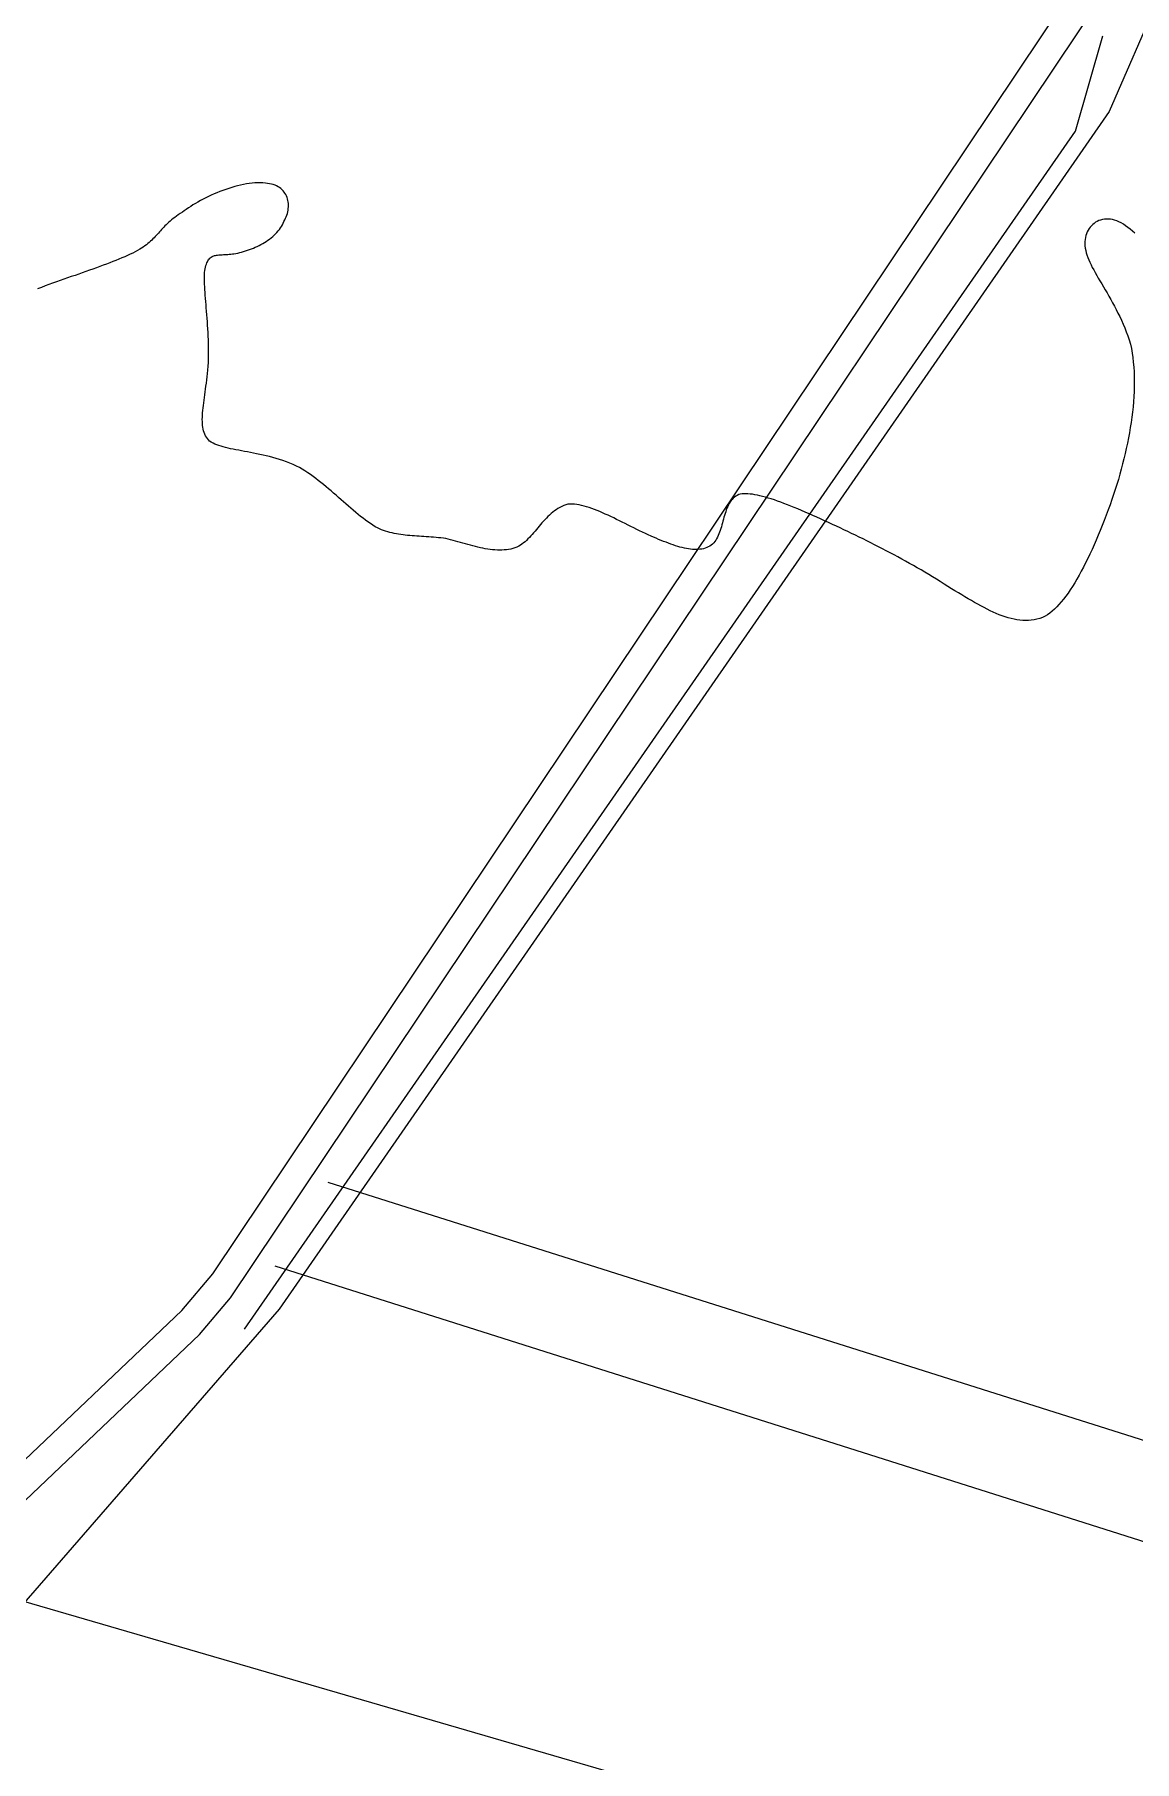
# Model space of a CAD drawing. Header units: metres. Extents: x 3 to 509016, y 4 to 6969473.
# Drawn here: x 507931.215 to 507933.187, y 6967153.186 to 6967156.281 of the extents above; entities that cross this region are included whole.
import ezdxf

# ---------------------------------------------------------------- set-up
doc = ezdxf.new("R2010")
doc.units = ezdxf.units.M
for name, color, linetype, lineweight in [('A-FLOR', 252, 'Continuous', 5), ('C_UG_LINES', 252, 'EXISTING_COMMUNICATIONS', 0), ('E_UG_LINES', 252, 'EXISTING_ELECTRICITY_UG', 0), ('ROAD_KERB_BACK', 252, 'Continuous', 0), ('W_AG_PIPES_N', 252, 'EXISTING_WATER', 0)]:
    doc.layers.add(name, color=color, linetype=linetype, lineweight=lineweight)
for name, color, linetype in [('mga2020ROAD_KERB_BACK', 252, 'Continuous'), ('mga2020ROAD_KERB_LIP', 252, 'Continuous'), ('mga2020VEG_TREE', 252, 'Continuous'), ('XREF', 7, 'Continuous')]:
    doc.layers.add(name, color=color, linetype=linetype)
doc.styles.get("Standard").update_dxf_attribs({"font": 'ARIALN.TTF'})
doc.linetypes.add('EXISTING_COMMUNICATIONS', pattern='A,2,-2,2,-2,2,-2,["COMS",Standard,S=2.5,R=0,X=0,Y=-1.25],-9.75,2,-2,2,-2', length=29.75)
doc.linetypes.add('EXISTING_ELECTRICITY_UG', pattern='A,2,-2,2,-2,2,-2,["E-UG",Standard,S=2.5,R=0,X=0,Y=-1.25],-9.15,2,-2,2,-2', length=29.15)
doc.linetypes.add('EXISTING_WATER', pattern='A,2,-2,2,-2,2,-2,["W",Standard,S=2.5,R=0,X=0,Y=-1.25],-4.4,2,-2,2,-2', length=24.4)

# ---------------------------------------------------------------- blocks, each defined once
blk = doc.blocks.new('25027_BNP_Skygate Play-Sheet - 000101 - SITE PLAN')
at = {"layer": 'A-FLOR'}
for p, q in [((-2404273.2, 3927039), (-2403241.6, 3924637.5)), ((-2403241.6, 3924637.5), (-2403122.8, 3924504.9))]:
    blk.add_line(p, q, dxfattribs=at)
blk = doc.blocks.new('XE_ARCH')
at = {"xscale": 0.001, "yscale": 0.001, "zscale": 0.001, "rotation": 121.996}
blk.add_blockref('25027_BNP_Skygate Play-Sheet - 000101 - SITE PLAN', (509988.1258, 6971273.7702), dxfattribs=at)
blk = doc.blocks.new('BAC V TREE')
for p, q in [((-5.1111, -10.7535), (-5.1426, -10.7549)), ((-5.0802, -10.7535), (-5.1111, -10.7535)), ((-5.0501, -10.7547), (-5.0802, -10.7535)), ((-5.7405, -10.9424), (-5.7708, -10.9585)), ((-5.7094, -10.9265), (-5.7405, -10.9424)), ((-5.6778, -10.911), (-5.7094, -10.9265)), ((-5.6455, -10.896), (-5.6778, -10.911)), ((-5.6128, -10.8814), (-5.6455, -10.896)), ((-5.5796, -10.8673), (-5.6128, -10.8814)), ((-5.5461, -10.8538), (-5.5796, -10.8673)), ((-5.5123, -10.8409), (-5.5461, -10.8538)), ((-5.4783, -10.8286), (-5.5123, -10.8409)), ((-5.4441, -10.8172), (-5.4783, -10.8286)), ((-5.4099, -10.8064), (-5.4441, -10.8172)), ((-5.3757, -10.7966), (-5.4099, -10.8064)), ((-5.3416, -10.7876), (-5.3757, -10.7966)), ((-5.3076, -10.7795), (-5.3416, -10.7876)), ((-5.2738, -10.7724), (-5.3076, -10.7795)), ((-5.2404, -10.7663), (-5.2738, -10.7724)), ((-5.2073, -10.7614), (-5.2404, -10.7663)), ((-5.1747, -10.7576), (-5.2073, -10.7614)), ((-5.1426, -10.7549), (-5.1747, -10.7576)), ((-5.0208, -10.7574), (-5.0501, -10.7547)), ((-4.9962, -10.7595), (-5.0208, -10.7574)), ((-4.9728, -10.7629), (-4.9962, -10.7595)), ((-4.9506, -10.7677), (-4.9728, -10.7629)), ((-4.9297, -10.7736), (-4.9506, -10.7677)), ((-4.91, -10.7807), (-4.9297, -10.7736)), ((-4.8915, -10.789), (-4.91, -10.7807)), ((-4.8742, -10.7983), (-4.8915, -10.789)), ((-4.8581, -10.8086), (-4.8742, -10.7983)), ((-4.8432, -10.8199), (-4.8581, -10.8086)), ((-4.8295, -10.8321), (-4.8432, -10.8199)), ((-4.8169, -10.8451), (-4.8295, -10.8321)), ((-4.8056, -10.859), (-4.8169, -10.8451)), ((-4.7954, -10.8735), (-4.8056, -10.859)), ((-4.7864, -10.8888), (-4.7954, -10.8735)), ((-4.7785, -10.9046), (-4.7864, -10.8888)), ((-4.7718, -10.9211), (-4.7785, -10.9046)), ((-4.7663, -10.938), (-4.7718, -10.9211)), ((-4.7619, -10.9555), (-4.7663, -10.938)), ((-6.0673, -11.1512), (-6.0863, -11.1656)), ((-6.0472, -11.1367), (-6.0673, -11.1512)), ((-6.0257, -11.1222), (-6.0472, -11.1367)), ((-6.0029, -11.1075), (-6.0257, -11.1222)), ((-5.9786, -11.0928), (-6.0029, -11.1075)), ((-5.9566, -11.076), (-5.9786, -11.0928)), ((-5.9334, -11.0591), (-5.9566, -11.076)), ((-5.9089, -11.0422), (-5.9334, -11.0591)), ((-5.8833, -11.0252), (-5.9089, -11.0422)), ((-5.8566, -11.0084), (-5.8833, -11.0252)), ((-5.8289, -10.9916), (-5.8566, -11.0084)), ((-5.8003, -10.975), (-5.8289, -10.9916)), ((-5.7708, -10.9585), (-5.8003, -10.975)), ((-4.7879, -11.1623), (-4.78, -11.1434)), ((-4.78, -11.1434), (-4.7732, -11.1243)), ((-4.7732, -11.1243), (-4.7675, -11.1051)), ((-4.7675, -11.1051), (-4.7628, -11.086)), ((-4.7628, -11.086), (-4.7593, -11.0668)), ((-4.7586, -10.9733), (-4.7619, -10.9555)), ((-4.7593, -11.0668), (-4.757, -11.0477)), ((-4.7565, -10.9915), (-4.7586, -10.9733)), ((-4.757, -11.0477), (-4.7557, -11.0288)), ((-4.7555, -11.01), (-4.7565, -10.9915)), ((-4.7557, -11.0288), (-4.7555, -11.01)), ((-6.2676, -11.3462), (-6.2798, -11.3597)), ((-6.2555, -11.3326), (-6.2676, -11.3462)), ((-6.2435, -11.319), (-6.2555, -11.3326)), ((-6.2314, -11.3054), (-6.2435, -11.319)), ((-6.2191, -11.2917), (-6.2314, -11.3054)), ((-6.2066, -11.2779), (-6.2191, -11.2917)), ((-6.1938, -11.2641), (-6.2066, -11.2779)), ((-6.1805, -11.2503), (-6.1938, -11.2641)), ((-6.1667, -11.2363), (-6.1805, -11.2503)), ((-6.1522, -11.2223), (-6.1667, -11.2363)), ((-6.1371, -11.2083), (-6.1522, -11.2223)), ((-6.1211, -11.1941), (-6.1371, -11.2083)), ((-6.1042, -11.1799), (-6.1211, -11.1941)), ((-6.0863, -11.1656), (-6.1042, -11.1799)), ((-4.9198, -11.3568), (-4.9036, -11.3411)), ((-4.9036, -11.3411), (-4.8882, -11.325)), ((-4.8882, -11.325), (-4.8736, -11.3084)), ((-4.8736, -11.3084), (-4.8599, -11.2914)), ((-4.8599, -11.2914), (-4.8472, -11.2739)), ((-4.8472, -11.2739), (-4.8355, -11.256)), ((-4.8355, -11.256), (-4.8249, -11.2376)), ((-4.8249, -11.2376), (-4.8153, -11.2188)), ((-4.8153, -11.2188), (-4.8069, -11.1996)), ((-4.8069, -11.1996), (-4.7968, -11.1811)), ((-4.7968, -11.1811), (-4.7879, -11.1623)), ((4.4507, -11.3401), (4.4437, -11.3616)), ((4.4593, -11.3196), (4.4507, -11.3401)), ((4.4693, -11.3002), (4.4593, -11.3196)), ((4.4807, -11.2818), (4.4693, -11.3002)), ((4.4935, -11.2646), (4.4807, -11.2818)), ((4.5075, -11.2486), (4.4935, -11.2646)), ((4.5228, -11.2339), (4.5075, -11.2486)), ((4.5392, -11.2206), (4.5228, -11.2339)), ((4.5567, -11.2087), (4.5392, -11.2206)), ((4.5751, -11.1983), (4.5567, -11.2087)), ((4.5946, -11.1894), (4.5751, -11.1983)), ((4.6148, -11.1822), (4.5946, -11.1894)), ((4.636, -11.1767), (4.6148, -11.1822)), ((4.6578, -11.173), (4.636, -11.1767)), ((4.6803, -11.1711), (4.6578, -11.173)), ((4.7034, -11.1712), (4.6803, -11.1711)), ((4.7271, -11.1731), (4.7034, -11.1712)), ((4.7513, -11.1772), (4.7271, -11.1731)), ((4.7758, -11.1833), (4.7513, -11.1772)), ((4.8008, -11.1917), (4.7758, -11.1833)), ((4.8259, -11.2022), (4.8008, -11.1917)), ((4.8514, -11.2151), (4.8259, -11.2022)), ((4.8769, -11.2304), (4.8514, -11.2151)), ((4.9025, -11.2481), (4.8769, -11.2304)), ((4.9282, -11.2683), (4.9025, -11.2481)), ((4.9547, -11.2884), (4.9282, -11.2683)), ((4.9812, -11.3107), (4.9547, -11.2884)), ((5.0078, -11.3351), (4.9812, -11.3107)), ((-6.5236, -11.5483), (-6.552, -11.5626)), ((-6.4965, -11.534), (-6.5236, -11.5483)), ((-6.4706, -11.5195), (-6.4965, -11.534)), ((-6.4495, -11.5063), (-6.4706, -11.5195)), ((-6.4296, -11.4931), (-6.4495, -11.5063)), ((-6.411, -11.4798), (-6.4296, -11.4931)), ((-6.3934, -11.4666), (-6.411, -11.4798)), ((-6.3767, -11.4533), (-6.3934, -11.4666)), ((-6.361, -11.44), (-6.3767, -11.4533)), ((-6.3461, -11.4267), (-6.361, -11.44)), ((-6.3318, -11.4133), (-6.3461, -11.4267)), ((-6.3181, -11.4), (-6.3318, -11.4133)), ((-6.305, -11.3866), (-6.3181, -11.4)), ((-6.2922, -11.3731), (-6.305, -11.3866)), ((-6.2798, -11.3597), (-6.2922, -11.3731)), ((-5.2951, -11.5519), (-5.2725, -11.5457)), ((-5.2725, -11.5457), (-5.2499, -11.5389)), ((-5.2499, -11.5389), (-5.2273, -11.5315)), ((-5.2273, -11.5315), (-5.2048, -11.5236)), ((-5.2048, -11.5236), (-5.1823, -11.5151)), ((-5.1823, -11.5151), (-5.16, -11.506)), ((-5.16, -11.506), (-5.1378, -11.4964)), ((-5.1378, -11.4964), (-5.1159, -11.4863)), ((-5.1159, -11.4863), (-5.0942, -11.4756)), ((-5.0942, -11.4756), (-5.0729, -11.4645)), ((-5.0729, -11.4645), (-5.0519, -11.4528)), ((-5.0519, -11.4528), (-5.0314, -11.4405)), ((-5.0314, -11.4405), (-5.0114, -11.4278)), ((-5.0114, -11.4278), (-4.9918, -11.4146)), ((-4.9918, -11.4146), (-4.9728, -11.4009)), ((-4.9728, -11.4009), (-4.9545, -11.3866)), ((-4.9545, -11.3866), (-4.9368, -11.3719)), ((-4.9368, -11.3719), (-4.9198, -11.3568)), ((4.4325, -11.431), (4.4323, -11.4556)), ((4.4323, -11.4556), (4.4339, -11.4808)), ((4.4345, -11.4071), (4.4325, -11.431)), ((4.4339, -11.4808), (4.4375, -11.5065)), ((4.4382, -11.3839), (4.4345, -11.4071)), ((4.4375, -11.5065), (4.4422, -11.5324)), ((4.4437, -11.3616), (4.4382, -11.3839)), ((4.4422, -11.5324), (4.4487, -11.5587)), ((-7.0105, -11.7472), (-7.051, -11.7616)), ((-6.9706, -11.7329), (-7.0105, -11.7472)), ((-6.9313, -11.7186), (-6.9706, -11.7329)), ((-6.8926, -11.7043), (-6.9313, -11.7186)), ((-6.8546, -11.6901), (-6.8926, -11.7043)), ((-6.8174, -11.676), (-6.8546, -11.6901)), ((-6.781, -11.6618), (-6.8174, -11.676)), ((-6.7453, -11.6477), (-6.781, -11.6618)), ((-6.7106, -11.6336), (-6.7453, -11.6477)), ((-6.6769, -11.6194), (-6.7106, -11.6336)), ((-6.6441, -11.6053), (-6.6769, -11.6194)), ((-6.6123, -11.5911), (-6.6441, -11.6053)), ((-6.5816, -11.5769), (-6.6123, -11.5911)), ((-6.552, -11.5626), (-6.5816, -11.5769)), ((-5.7198, -11.7651), (-5.716, -11.7442)), ((-5.716, -11.7442), (-5.7118, -11.725)), ((-5.7118, -11.725), (-5.7072, -11.7074)), ((-5.7072, -11.7074), (-5.7022, -11.6914)), ((-5.7022, -11.6914), (-5.6968, -11.6768)), ((-5.6968, -11.6768), (-5.6909, -11.6637)), ((-5.6909, -11.6637), (-5.6846, -11.6518)), ((-5.6846, -11.6518), (-5.6779, -11.6413)), ((-5.6779, -11.6413), (-5.6707, -11.6319)), ((-5.6707, -11.6319), (-5.663, -11.6236)), ((-5.663, -11.6236), (-5.6549, -11.6163)), ((-5.6549, -11.6163), (-5.6463, -11.61)), ((-5.6463, -11.61), (-5.6372, -11.6045)), ((-5.6372, -11.6045), (-5.6276, -11.5999)), ((-5.6276, -11.5999), (-5.6176, -11.5959)), ((-5.6176, -11.5959), (-5.607, -11.5927)), ((-5.607, -11.5927), (-5.5959, -11.59)), ((-5.5959, -11.59), (-5.5843, -11.5878)), ((-5.5843, -11.5878), (-5.5722, -11.586)), ((-5.5722, -11.586), (-5.5596, -11.5846)), ((-5.5596, -11.5846), (-5.5464, -11.5835)), ((-5.5464, -11.5835), (-5.5327, -11.5826)), ((-5.5327, -11.5826), (-5.5184, -11.5818)), ((-5.5184, -11.5818), (-5.5036, -11.581)), ((-5.5036, -11.581), (-5.4882, -11.5803)), ((-5.4882, -11.5803), (-5.4723, -11.5794)), ((-5.4723, -11.5794), (-5.4557, -11.5784)), ((-5.4557, -11.5784), (-5.4386, -11.5771)), ((-5.4386, -11.5771), (-5.4209, -11.5755)), ((-5.4209, -11.5755), (-5.4026, -11.5735)), ((-5.4026, -11.5735), (-5.3836, -11.5711)), ((-5.3836, -11.5711), (-5.3618, -11.5672)), ((-5.3618, -11.5672), (-5.3398, -11.5627)), ((-5.3398, -11.5627), (-5.3175, -11.5576)), ((-5.3175, -11.5576), (-5.2951, -11.5519)), ((4.4487, -11.5587), (4.4568, -11.5855)), ((4.4568, -11.5855), (4.4664, -11.6129)), ((4.4664, -11.6129), (4.4775, -11.6408)), ((4.4775, -11.6408), (4.49, -11.6692)), ((4.49, -11.6692), (4.5036, -11.6982)), ((4.5036, -11.6982), (4.5185, -11.7279)), ((4.5185, -11.7279), (4.5344, -11.7581)), ((-7.5627, -11.9427), (-7.6061, -11.9587)), ((-7.5193, -11.9268), (-7.5627, -11.9427)), ((-7.4759, -11.9111), (-7.5193, -11.9268)), ((-7.4325, -11.8956), (-7.4759, -11.9111)), ((-7.3891, -11.8802), (-7.4325, -11.8956)), ((-7.3459, -11.8649), (-7.3891, -11.8802)), ((-7.3029, -11.8498), (-7.3459, -11.8649)), ((-7.2601, -11.8349), (-7.3029, -11.8498)), ((-7.2175, -11.82), (-7.2601, -11.8349)), ((-7.1753, -11.8053), (-7.2175, -11.82)), ((-7.1335, -11.7906), (-7.1753, -11.8053)), ((-7.092, -11.7761), (-7.1335, -11.7906)), ((-7.051, -11.7616), (-7.092, -11.7761)), ((-5.7242, -11.8631), (-5.7241, -11.8364)), ((-5.7237, -11.8912), (-5.7242, -11.8631)), ((-5.7241, -11.8364), (-5.7233, -11.8111)), ((-5.7228, -11.9206), (-5.7237, -11.8912)), ((-5.7233, -11.8111), (-5.7219, -11.7874)), ((-5.7214, -11.9512), (-5.7228, -11.9206)), ((-5.7219, -11.7874), (-5.7198, -11.7651)), ((4.5344, -11.7581), (4.5512, -11.7889)), ((4.5512, -11.7889), (4.569, -11.8204)), ((4.569, -11.8204), (4.5875, -11.8525)), ((4.5875, -11.8525), (4.6067, -11.8854)), ((4.6067, -11.8854), (4.6264, -11.9189)), ((4.6264, -11.9189), (4.6467, -11.9531)), ((-7.6061, -11.9587), (-7.6494, -11.9749)), ((-5.7195, -11.983), (-5.7214, -11.9512)), ((-5.7173, -12.016), (-5.7195, -11.983)), ((-5.7149, -12.05), (-5.7173, -12.016)), ((-5.7121, -12.0851), (-5.7149, -12.05)), ((-5.7092, -12.1211), (-5.7121, -12.0851)), ((-5.7061, -12.1581), (-5.7092, -12.1211)), ((4.6467, -11.9531), (4.6673, -11.9881)), ((4.6673, -11.9881), (4.6882, -12.0238)), ((4.6882, -12.0238), (4.7094, -12.0603)), ((4.7094, -12.0603), (4.7306, -12.0976)), ((4.7306, -12.0976), (4.7518, -12.1357)), ((4.7518, -12.1357), (4.773, -12.1746)), ((-5.7029, -12.1958), (-5.7061, -12.1581)), ((-5.6997, -12.2344), (-5.7029, -12.1958)), ((-5.6965, -12.2737), (-5.6997, -12.2344)), ((-5.6933, -12.3137), (-5.6965, -12.2737)), ((-5.6903, -12.3543), (-5.6933, -12.3137)), ((4.773, -12.1746), (4.794, -12.2143)), ((4.794, -12.2143), (4.8146, -12.2549)), ((4.8146, -12.2549), (4.8349, -12.2963)), ((4.8349, -12.2963), (4.8548, -12.3387)), ((4.8548, -12.3387), (4.874, -12.382)), ((-5.6874, -12.3955), (-5.6903, -12.3543)), ((-5.6848, -12.4372), (-5.6874, -12.3955)), ((-5.6824, -12.4793), (-5.6848, -12.4372)), ((-5.6804, -12.5218), (-5.6824, -12.4793)), ((-5.6787, -12.5647), (-5.6804, -12.5218)), ((4.874, -12.382), (4.8926, -12.4262)), ((4.8926, -12.4262), (4.9105, -12.4713)), ((4.9105, -12.4713), (4.9274, -12.5174)), ((4.9274, -12.5174), (4.9435, -12.5645)), ((-5.6774, -12.6078), (-5.6787, -12.5647)), ((-5.6778, -12.7819), (-5.6768, -12.7383)), ((-5.6767, -12.6511), (-5.6774, -12.6078)), ((-5.6768, -12.7383), (-5.6764, -12.6947)), ((-5.6764, -12.6947), (-5.6767, -12.6511)), ((4.9435, -12.5645), (4.9584, -12.6126)), ((4.9584, -12.6126), (4.9689, -12.6639)), ((4.9689, -12.6639), (4.9779, -12.7162)), ((4.9779, -12.7162), (4.9854, -12.7693)), ((-5.689, -12.951), (-5.6851, -12.9126)), ((-5.6851, -12.9126), (-5.6819, -12.8691)), ((-5.6819, -12.8691), (-5.6795, -12.8256)), ((-5.6795, -12.8256), (-5.6778, -12.7819)), ((4.9854, -12.7693), (4.9915, -12.8233)), ((4.9915, -12.8233), (4.9962, -12.878)), ((4.9962, -12.878), (4.9995, -12.9334)), ((4.9995, -12.9334), (5.0015, -12.9894)), ((-5.7161, -13.1646), (-5.7114, -13.131)), ((-5.7114, -13.131), (-5.7067, -13.0966)), ((-5.7067, -13.0966), (-5.702, -13.0615)), ((-5.702, -13.0615), (-5.6975, -13.0255)), ((-5.6975, -13.0255), (-5.6931, -12.9887)), ((-5.6931, -12.9887), (-5.689, -12.951)), ((5.0018, -13.1033), (5, -13.161)), ((5.0015, -12.9894), (5.0023, -13.0461)), ((5.0023, -13.0461), (5.0018, -13.1033)), ((-5.7404, -13.349), (-5.7371, -13.3202)), ((-5.7371, -13.3202), (-5.7334, -13.2907)), ((-5.7334, -13.2907), (-5.7294, -13.2604)), ((-5.7294, -13.2604), (-5.7251, -13.2292)), ((-5.7251, -13.2292), (-5.7207, -13.1973)), ((-5.7207, -13.1973), (-5.7161, -13.1646)), ((4.9879, -13.3368), (4.9817, -13.3961)), ((4.9931, -13.2778), (4.9879, -13.3368)), ((4.9971, -13.2192), (4.9931, -13.2778)), ((5, -13.161), (4.9971, -13.2192)), ((-5.749, -13.4808), (-5.7485, -13.456)), ((-5.7487, -13.5048), (-5.749, -13.4808)), ((-5.7476, -13.528), (-5.7487, -13.5048)), ((-5.7485, -13.456), (-5.7474, -13.4304)), ((-5.7456, -13.5505), (-5.7476, -13.528)), ((-5.7474, -13.4304), (-5.7456, -13.4041)), ((-5.7456, -13.4041), (-5.7433, -13.3769)), ((-5.7433, -13.3769), (-5.7404, -13.349)), ((4.9661, -13.5154), (4.9569, -13.5753)), ((4.9744, -13.4557), (4.9661, -13.5154)), ((4.9817, -13.3961), (4.9744, -13.4557)), ((-5.7427, -13.5722), (-5.7456, -13.5505)), ((-5.7388, -13.5931), (-5.7427, -13.5722)), ((-5.7339, -13.6132), (-5.7388, -13.5931)), ((-5.7278, -13.6326), (-5.7339, -13.6132)), ((-5.7205, -13.6512), (-5.7278, -13.6326)), ((-5.712, -13.669), (-5.7205, -13.6512)), ((-5.7022, -13.6861), (-5.712, -13.669)), ((-5.691, -13.7024), (-5.7022, -13.6861)), ((-5.6784, -13.7179), (-5.691, -13.7024)), ((-5.6644, -13.7327), (-5.6784, -13.7179)), ((-5.6457, -13.7445), (-5.6644, -13.7327)), ((4.9356, -13.6955), (4.9237, -13.7556)), ((4.9467, -13.6354), (4.9356, -13.6955)), ((4.9569, -13.5753), (4.9467, -13.6354)), ((-5.6257, -13.7554), (-5.6457, -13.7445)), ((-5.6044, -13.7654), (-5.6257, -13.7554)), ((-5.5818, -13.7748), (-5.6044, -13.7654)), ((-5.558, -13.7834), (-5.5818, -13.7748)), ((-5.533, -13.7915), (-5.558, -13.7834)), ((-5.5069, -13.7991), (-5.533, -13.7915)), ((-5.4797, -13.8062), (-5.5069, -13.7991)), ((-5.4515, -13.813), (-5.4797, -13.8062)), ((-5.4223, -13.8194), (-5.4515, -13.813)), ((-5.3921, -13.8257), (-5.4223, -13.8194)), ((-5.3611, -13.8318), (-5.3921, -13.8257)), ((-5.3292, -13.8378), (-5.3611, -13.8318)), ((-5.2965, -13.8439), (-5.3292, -13.8378)), ((-5.263, -13.85), (-5.2965, -13.8439)), ((-5.2288, -13.8563), (-5.263, -13.85)), ((-5.1939, -13.8628), (-5.2288, -13.8563)), ((-5.1584, -13.8696), (-5.1939, -13.8628)), ((-5.1224, -13.8768), (-5.1584, -13.8696)), ((-5.0858, -13.8844), (-5.1224, -13.8768)), ((-5.0487, -13.8926), (-5.0858, -13.8844)), ((-5.0111, -13.9013), (-5.0487, -13.8926)), ((-4.9732, -13.9107), (-5.0111, -13.9013)), ((-4.9349, -13.9209), (-4.9732, -13.9107)), ((-4.8963, -13.9319), (-4.9349, -13.9209)), ((-4.8575, -13.9438), (-4.8963, -13.9319)), ((4.883, -13.9357), (4.8679, -13.9954)), ((4.8973, -13.8758), (4.883, -13.9357)), ((4.9109, -13.8157), (4.8973, -13.8758)), ((4.9237, -13.7556), (4.9109, -13.8157)), ((-4.8184, -13.9566), (-4.8575, -13.9438)), ((-4.7792, -13.9706), (-4.8184, -13.9566)), ((-4.7399, -13.9856), (-4.7792, -13.9706)), ((-4.7004, -14.0018), (-4.7399, -13.9856)), ((-4.661, -14.0193), (-4.7004, -14.0018)), ((-4.6285, -14.0373), (-4.661, -14.0193)), ((-4.5964, -14.0562), (-4.6285, -14.0373)), ((-4.5647, -14.076), (-4.5964, -14.0562)), ((-4.5333, -14.0965), (-4.5647, -14.076)), ((-4.5022, -14.1178), (-4.5333, -14.0965)), ((-4.4715, -14.1397), (-4.5022, -14.1178)), ((4.8357, -14.1141), (4.8187, -14.173)), ((4.8521, -14.0549), (4.8357, -14.1141)), ((4.8679, -13.9954), (4.8521, -14.0549)), ((-4.441, -14.1623), (-4.4715, -14.1397)), ((-4.4108, -14.1853), (-4.441, -14.1623)), ((-4.3809, -14.2089), (-4.4108, -14.1853)), ((-4.3512, -14.2328), (-4.3809, -14.2089)), ((-4.3218, -14.2571), (-4.3512, -14.2328)), ((-4.2925, -14.2817), (-4.3218, -14.2571)), ((-4.2635, -14.3065), (-4.2925, -14.2817)), ((-4.2346, -14.3315), (-4.2635, -14.3065)), ((-4.2059, -14.3566), (-4.2346, -14.3315)), ((4.7828, -14.2896), (4.7641, -14.3472)), ((4.801, -14.2315), (4.7828, -14.2896)), ((4.8187, -14.173), (4.801, -14.2315)), ((-4.1773, -14.3817), (-4.2059, -14.3566)), ((-4.1488, -14.4068), (-4.1773, -14.3817)), ((-4.1204, -14.4318), (-4.1488, -14.4068)), ((-4.0922, -14.4566), (-4.1204, -14.4318)), ((-4.0639, -14.4813), (-4.0922, -14.4566)), ((-4.0358, -14.5056), (-4.0639, -14.4813)), ((-4.0077, -14.5297), (-4.0358, -14.5056)), ((-3.9796, -14.5533), (-4.0077, -14.5297)), ((-1.6873, -14.5366), (-1.7068, -14.5518)), ((-1.6671, -14.5222), (-1.6873, -14.5366)), ((-1.6463, -14.5087), (-1.6671, -14.5222)), ((-1.6248, -14.4963), (-1.6463, -14.5087)), ((-1.6025, -14.4849), (-1.6248, -14.4963)), ((-1.5794, -14.4748), (-1.6025, -14.4849)), ((-1.5554, -14.4659), (-1.5794, -14.4748)), ((-1.5306, -14.4583), (-1.5554, -14.4659)), ((-1.5062, -14.4574), (-1.5306, -14.4583)), ((-1.4811, -14.458), (-1.5062, -14.4574)), ((-1.4552, -14.4601), (-1.4811, -14.458)), ((-1.4287, -14.4635), (-1.4552, -14.4601)), ((-1.4015, -14.4683), (-1.4287, -14.4635)), ((-1.3737, -14.4743), (-1.4015, -14.4683)), ((-1.3453, -14.4814), (-1.3737, -14.4743)), ((-1.3163, -14.4897), (-1.3453, -14.4814)), ((-1.2868, -14.499), (-1.3163, -14.4897)), ((-1.2568, -14.5093), (-1.2868, -14.499)), ((-1.2264, -14.5204), (-1.2568, -14.5093)), ((-1.1955, -14.5324), (-1.2264, -14.5204)), ((-1.1642, -14.5452), (-1.1955, -14.5324)), ((0.2961, -14.5259), (0.2889, -14.5464)), ((0.3037, -14.5061), (0.2961, -14.5259)), ((0.3119, -14.4868), (0.3037, -14.5061)), ((0.3206, -14.4683), (0.3119, -14.4868)), ((0.3301, -14.4506), (0.3206, -14.4683)), ((0.3402, -14.4338), (0.3301, -14.4506)), ((0.3512, -14.418), (0.3402, -14.4338)), ((0.3631, -14.4033), (0.3512, -14.418)), ((0.376, -14.3898), (0.3631, -14.4033)), ((0.3899, -14.3775), (0.376, -14.3898)), ((0.405, -14.3665), (0.3899, -14.3775)), ((0.4212, -14.3571), (0.405, -14.3665)), ((0.4387, -14.3491), (0.4212, -14.3571)), ((0.4574, -14.3446), (0.4387, -14.3491)), ((0.4774, -14.3415), (0.4574, -14.3446)), ((0.4988, -14.3397), (0.4774, -14.3415)), ((0.5216, -14.3393), (0.4988, -14.3397)), ((0.5456, -14.3401), (0.5216, -14.3393)), ((0.5709, -14.3421), (0.5456, -14.3401)), ((0.5974, -14.3454), (0.5709, -14.3421)), ((0.6251, -14.3498), (0.5974, -14.3454)), ((0.654, -14.3553), (0.6251, -14.3498)), ((0.684, -14.362), (0.654, -14.3553)), ((0.7152, -14.3697), (0.684, -14.362)), ((0.7474, -14.3784), (0.7152, -14.3697)), ((0.7806, -14.3881), (0.7474, -14.3784)), ((0.8149, -14.3988), (0.7806, -14.3881)), ((0.8502, -14.4104), (0.8149, -14.3988)), ((0.8864, -14.4229), (0.8502, -14.4104)), ((0.9235, -14.4362), (0.8864, -14.4229)), ((0.9615, -14.4504), (0.9235, -14.4362)), ((1.0004, -14.4653), (0.9615, -14.4504)), ((1.0401, -14.481), (1.0004, -14.4653)), ((1.0806, -14.4973), (1.0401, -14.481)), ((1.1219, -14.5144), (1.0806, -14.4973)), ((1.1639, -14.5321), (1.1219, -14.5144)), ((1.2066, -14.5504), (1.1639, -14.5321)), ((4.701, -14.5262), (4.6786, -14.5862)), ((4.7231, -14.4655), (4.701, -14.5262)), ((4.745, -14.4043), (4.7231, -14.4655)), ((4.7641, -14.3472), (4.745, -14.4043)), ((-3.9515, -14.5765), (-3.9796, -14.5533)), ((-3.9234, -14.5991), (-3.9515, -14.5765)), ((-3.8952, -14.6212), (-3.9234, -14.5991)), ((-3.867, -14.6426), (-3.8952, -14.6212)), ((-3.8387, -14.6633), (-3.867, -14.6426)), ((-3.8104, -14.6832), (-3.8387, -14.6633)), ((-3.7819, -14.7023), (-3.8104, -14.6832)), ((-3.7534, -14.7205), (-3.7819, -14.7023)), ((-3.7299, -14.7322), (-3.7534, -14.7205)), ((-3.7062, -14.743), (-3.7299, -14.7322)), ((-1.8789, -14.7325), (-1.8949, -14.7515)), ((-1.8628, -14.7133), (-1.8789, -14.7325)), ((-1.8466, -14.6942), (-1.8628, -14.7133)), ((-1.8303, -14.6752), (-1.8466, -14.6942)), ((-1.8137, -14.6564), (-1.8303, -14.6752)), ((-1.7968, -14.6378), (-1.8137, -14.6564)), ((-1.7797, -14.6196), (-1.7968, -14.6378)), ((-1.7621, -14.6018), (-1.7797, -14.6196)), ((-1.7442, -14.5845), (-1.7621, -14.6018)), ((-1.7257, -14.5678), (-1.7442, -14.5845)), ((-1.7068, -14.5518), (-1.7257, -14.5678)), ((-1.1326, -14.5586), (-1.1642, -14.5452)), ((-1.1006, -14.5727), (-1.1326, -14.5586)), ((-1.0684, -14.5873), (-1.1006, -14.5727)), ((-1.0358, -14.6025), (-1.0684, -14.5873)), ((-1.0031, -14.618), (-1.0358, -14.6025)), ((-0.9702, -14.6339), (-1.0031, -14.618)), ((-0.9371, -14.65), (-0.9702, -14.6339)), ((-0.9038, -14.6664), (-0.9371, -14.65)), ((-0.8705, -14.6829), (-0.9038, -14.6664)), ((-0.8371, -14.6995), (-0.8705, -14.6829)), ((-0.8037, -14.7161), (-0.8371, -14.6995)), ((-0.7703, -14.7327), (-0.8037, -14.7161)), ((-0.737, -14.7491), (-0.7703, -14.7327)), ((0.2387, -14.7187), (0.2322, -14.74)), ((0.2449, -14.6971), (0.2387, -14.7187)), ((0.251, -14.6754), (0.2449, -14.6971)), ((0.2571, -14.6535), (0.251, -14.6754)), ((0.2631, -14.6317), (0.2571, -14.6535)), ((0.2693, -14.61), (0.2631, -14.6317)), ((0.2755, -14.5885), (0.2693, -14.61)), ((0.2821, -14.5672), (0.2755, -14.5885)), ((0.2889, -14.5464), (0.2821, -14.5672)), ((1.25, -14.5692), (1.2066, -14.5504)), ((1.2941, -14.5886), (1.25, -14.5692)), ((1.3387, -14.6085), (1.2941, -14.5886)), ((1.384, -14.6289), (1.3387, -14.6085)), ((1.4298, -14.6497), (1.384, -14.6289)), ((1.4761, -14.6709), (1.4298, -14.6497)), ((1.5229, -14.6924), (1.4761, -14.6709)), ((1.5662, -14.7126), (1.5229, -14.6924)), ((1.6096, -14.733), (1.5662, -14.7126)), ((1.6533, -14.7536), (1.6096, -14.733)), ((4.633, -14.7039), (4.6098, -14.7616)), ((4.6559, -14.6454), (4.633, -14.7039)), ((4.6786, -14.5862), (4.6559, -14.6454)), ((-3.6824, -14.7529), (-3.7062, -14.743)), ((-3.6583, -14.762), (-3.6824, -14.7529)), ((-3.634, -14.7702), (-3.6583, -14.762)), ((-3.6096, -14.7777), (-3.634, -14.7702)), ((-3.5849, -14.7845), (-3.6096, -14.7777)), ((-3.5601, -14.7906), (-3.5849, -14.7845)), ((-3.535, -14.7961), (-3.5601, -14.7906)), ((-3.5098, -14.8011), (-3.535, -14.7961)), ((-3.4844, -14.8055), (-3.5098, -14.8011)), ((-3.4588, -14.8094), (-3.4844, -14.8055)), ((-3.433, -14.8129), (-3.4588, -14.8094)), ((-3.407, -14.8161), (-3.433, -14.8129)), ((-3.3808, -14.8189), (-3.407, -14.8161)), ((-3.3545, -14.8214), (-3.3808, -14.8189)), ((-3.3279, -14.8236), (-3.3545, -14.8214)), ((-3.3012, -14.8257), (-3.3279, -14.8236)), ((-3.2744, -14.8276), (-3.3012, -14.8257)), ((-3.2473, -14.8294), (-3.2744, -14.8276)), ((-3.2201, -14.8312), (-3.2473, -14.8294)), ((-3.1927, -14.8329), (-3.2201, -14.8312)), ((-3.1651, -14.8347), (-3.1927, -14.8329)), ((-3.1373, -14.8365), (-3.1651, -14.8347)), ((-3.1094, -14.8385), (-3.1373, -14.8365)), ((-3.0814, -14.8407), (-3.1094, -14.8385)), ((-3.0531, -14.843), (-3.0814, -14.8407)), ((-3.0247, -14.8457), (-3.0531, -14.843)), ((-2.9962, -14.8486), (-3.0247, -14.8457)), ((-2.9674, -14.852), (-2.9962, -14.8486)), ((-2.9386, -14.8557), (-2.9674, -14.852)), ((-2.9115, -14.8629), (-2.9386, -14.8557)), ((-2.8841, -14.8703), (-2.9115, -14.8629)), ((-2.8565, -14.878), (-2.8841, -14.8703)), ((-2.8285, -14.8859), (-2.8565, -14.878)), ((-2.8003, -14.8938), (-2.8285, -14.8859)), ((-2.7719, -14.9019), (-2.8003, -14.8938)), ((-2.7433, -14.9099), (-2.7719, -14.9019)), ((-2.7146, -14.9179), (-2.7433, -14.9099)), ((-2.6858, -14.9257), (-2.7146, -14.9179)), ((-2.657, -14.9333), (-2.6858, -14.9257)), ((-2.6281, -14.9407), (-2.657, -14.9333)), ((-2.08, -14.9325), (-2.099, -14.9442)), ((-2.0616, -14.9197), (-2.08, -14.9325)), ((-2.0436, -14.906), (-2.0616, -14.9197)), ((-2.0261, -14.8913), (-2.0436, -14.906)), ((-2.0089, -14.8759), (-2.0261, -14.8913)), ((-1.992, -14.8596), (-2.0089, -14.8759)), ((-1.9754, -14.8428), (-1.992, -14.8596)), ((-1.9591, -14.8253), (-1.9754, -14.8428)), ((-1.9429, -14.8074), (-1.9591, -14.8253)), ((-1.9268, -14.7891), (-1.9429, -14.8074)), ((-1.9108, -14.7704), (-1.9268, -14.7891)), ((-1.8949, -14.7515), (-1.9108, -14.7704)), ((-0.7037, -14.7653), (-0.737, -14.7491)), ((-0.6705, -14.7812), (-0.7037, -14.7653)), ((-0.6375, -14.7968), (-0.6705, -14.7812)), ((-0.6046, -14.812), (-0.6375, -14.7968)), ((-0.572, -14.8267), (-0.6046, -14.812)), ((-0.5425, -14.8396), (-0.572, -14.8267)), ((-0.5133, -14.8522), (-0.5425, -14.8396)), ((-0.4844, -14.8644), (-0.5133, -14.8522)), ((-0.4557, -14.8763), (-0.4844, -14.8644)), ((-0.4274, -14.8878), (-0.4557, -14.8763)), ((-0.3993, -14.8988), (-0.4274, -14.8878)), ((-0.3716, -14.9093), (-0.3993, -14.8988)), ((-0.3442, -14.9193), (-0.3716, -14.9093)), ((-0.3171, -14.9287), (-0.3442, -14.9193)), ((-0.2905, -14.9375), (-0.3171, -14.9287)), ((0.1216, -14.9317), (0.1054, -14.9425)), ((0.1372, -14.9194), (0.1216, -14.9317)), ((0.1519, -14.9056), (0.1372, -14.9194)), ((0.1637, -14.8906), (0.1519, -14.9056)), ((0.1746, -14.8746), (0.1637, -14.8906)), ((0.1847, -14.8575), (0.1746, -14.8746)), ((0.194, -14.8396), (0.1847, -14.8575)), ((0.2027, -14.821), (0.194, -14.8396)), ((0.2107, -14.8016), (0.2027, -14.821)), ((0.2183, -14.7815), (0.2107, -14.8016)), ((0.2254, -14.761), (0.2183, -14.7815)), ((0.2322, -14.74), (0.2254, -14.761)), ((1.6971, -14.7744), (1.6533, -14.7536)), ((1.741, -14.7954), (1.6971, -14.7744)), ((1.7851, -14.8167), (1.741, -14.7954)), ((1.8293, -14.8382), (1.7851, -14.8167)), ((1.8736, -14.86), (1.8293, -14.8382)), ((1.918, -14.882), (1.8736, -14.86)), ((1.9625, -14.9042), (1.918, -14.882)), ((2.0071, -14.9267), (1.9625, -14.9042)), ((2.0517, -14.9495), (2.0071, -14.9267)), ((4.5389, -14.9288), (4.5148, -14.9825)), ((4.5627, -14.8741), (4.5389, -14.9288)), ((4.5864, -14.8183), (4.5627, -14.8741)), ((4.6098, -14.7616), (4.5864, -14.8183)), ((-2.5992, -14.9478), (-2.6281, -14.9407)), ((-2.5704, -14.9545), (-2.5992, -14.9478)), ((-2.5416, -14.9608), (-2.5704, -14.9545)), ((-2.513, -14.9666), (-2.5416, -14.9608)), ((-2.4845, -14.9719), (-2.513, -14.9666)), ((-2.4562, -14.9765), (-2.4845, -14.9719)), ((-2.4281, -14.9805), (-2.4562, -14.9765)), ((-2.4003, -14.9838), (-2.4281, -14.9805)), ((-2.3727, -14.9862), (-2.4003, -14.9838)), ((-2.3455, -14.9879), (-2.3727, -14.9862)), ((-2.3187, -14.9886), (-2.3455, -14.9879)), ((-2.2922, -14.9883), (-2.3187, -14.9886)), ((-2.2662, -14.987), (-2.2922, -14.9883)), ((-2.2406, -14.9846), (-2.2662, -14.987)), ((-2.2156, -14.9811), (-2.2406, -14.9846)), ((-2.191, -14.9764), (-2.2156, -14.9811)), ((-2.1671, -14.9704), (-2.191, -14.9764)), ((-2.1437, -14.9631), (-2.1671, -14.9704)), ((-2.121, -14.9543), (-2.1437, -14.9631)), ((-2.099, -14.9442), (-2.121, -14.9543)), ((-0.2642, -14.9456), (-0.2905, -14.9375)), ((-0.2384, -14.953), (-0.2642, -14.9456)), ((-0.2129, -14.9597), (-0.2384, -14.953)), ((-0.188, -14.9656), (-0.2129, -14.9597)), ((-0.1635, -14.9706), (-0.188, -14.9656)), ((-0.1394, -14.9748), (-0.1635, -14.9706)), ((-0.1159, -14.9781), (-0.1394, -14.9748)), ((-0.0929, -14.9804), (-0.1159, -14.9781)), ((-0.0704, -14.9818), (-0.0929, -14.9804)), ((-0.0484, -14.9821), (-0.0704, -14.9818)), ((-0.027, -14.9813), (-0.0484, -14.9821)), ((-0.0062, -14.9795), (-0.027, -14.9813)), ((0.014, -14.9764), (-0.0062, -14.9795)), ((0.0335, -14.9722), (0.014, -14.9764)), ((0.0525, -14.9667), (0.0335, -14.9722)), ((0.0708, -14.96), (0.0525, -14.9667)), ((0.0884, -14.9519), (0.0708, -14.96)), ((0.1054, -14.9425), (0.0884, -14.9519)), ((2.0964, -14.9725), (2.0517, -14.9495)), ((2.1411, -14.9958), (2.0964, -14.9725)), ((2.1859, -15.0193), (2.1411, -14.9958)), ((2.2306, -15.0432), (2.1859, -15.0193)), ((2.2754, -15.0673), (2.2306, -15.0432)), ((2.3201, -15.0917), (2.2754, -15.0673)), ((2.3648, -15.1164), (2.3201, -15.0917)), ((2.4095, -15.1413), (2.3648, -15.1164)), ((4.466, -15.0864), (4.4413, -15.1364)), ((4.4905, -15.035), (4.466, -15.0864)), ((4.5148, -14.9825), (4.4905, -15.035)), ((2.4541, -15.1666), (2.4095, -15.1413)), ((2.4987, -15.1922), (2.4541, -15.1666)), ((2.5432, -15.218), (2.4987, -15.1922)), ((2.5876, -15.2442), (2.5432, -15.218)), ((2.6319, -15.2707), (2.5876, -15.2442)), ((2.6761, -15.2975), (2.6319, -15.2707)), ((2.7202, -15.3246), (2.6761, -15.2975)), ((2.7642, -15.3521), (2.7202, -15.3246)), ((4.3409, -15.3228), (4.3154, -15.3656)), ((4.3662, -15.2784), (4.3409, -15.3228)), ((4.3914, -15.2325), (4.3662, -15.2784)), ((4.4164, -15.1851), (4.3914, -15.2325)), ((4.4413, -15.1364), (4.4164, -15.1851)), ((2.808, -15.3799), (2.7642, -15.3521)), ((2.8516, -15.408), (2.808, -15.3799)), ((2.8951, -15.4365), (2.8516, -15.408)), ((2.9342, -15.4595), (2.8951, -15.4365)), ((2.9729, -15.4824), (2.9342, -15.4595)), ((3.0112, -15.5051), (2.9729, -15.4824)), ((3.0491, -15.5275), (3.0112, -15.5051)), ((3.0867, -15.5496), (3.0491, -15.5275)), ((4.2123, -15.5199), (4.1862, -15.554)), ((4.2382, -15.484), (4.2123, -15.5199)), ((4.264, -15.4462), (4.2382, -15.484)), ((4.2898, -15.4068), (4.264, -15.4462)), ((4.3154, -15.3656), (4.2898, -15.4068)), ((3.1239, -15.5712), (3.0867, -15.5496)), ((3.1608, -15.5922), (3.1239, -15.5712)), ((3.1974, -15.6127), (3.1608, -15.5922)), ((3.2337, -15.6326), (3.1974, -15.6127)), ((3.2697, -15.6516), (3.2337, -15.6326)), ((3.3054, -15.6699), (3.2697, -15.6516)), ((3.3408, -15.6873), (3.3054, -15.6699)), ((3.3759, -15.7037), (3.3408, -15.6873)), ((3.4108, -15.7191), (3.3759, -15.7037)), ((3.4454, -15.7334), (3.4108, -15.7191)), ((4.0286, -15.7155), (4.0021, -15.7348)), ((4.055, -15.694), (4.0286, -15.7155)), ((4.0813, -15.6702), (4.055, -15.694)), ((4.1076, -15.6443), (4.0813, -15.6702)), ((4.1339, -15.6162), (4.1076, -15.6443)), ((4.1601, -15.5861), (4.1339, -15.6162)), ((4.1862, -15.554), (4.1601, -15.5861)), ((3.4798, -15.7465), (3.4454, -15.7334)), ((3.514, -15.7584), (3.4798, -15.7465)), ((3.548, -15.7689), (3.514, -15.7584)), ((3.5818, -15.7781), (3.548, -15.7689)), ((3.6153, -15.7857), (3.5818, -15.7781)), ((3.6488, -15.7918), (3.6153, -15.7857)), ((3.682, -15.7963), (3.6488, -15.7918)), ((3.7151, -15.7991), (3.682, -15.7963)), ((3.748, -15.8002), (3.7151, -15.7991)), ((3.7809, -15.7994), (3.748, -15.8002)), ((3.8136, -15.7966), (3.7809, -15.7994)), ((3.8462, -15.7919), (3.8136, -15.7966)), ((3.8787, -15.7851), (3.8462, -15.7919)), ((3.9111, -15.7762), (3.8787, -15.7851)), ((3.9434, -15.7651), (3.9111, -15.7762)), ((3.9757, -15.7516), (3.9434, -15.7651)), ((4.0021, -15.7348), (3.9757, -15.7516))]:
    blk.add_line(p, q)
blk = doc.blocks.new('XE_SURVEY')
at = {"layer": 'C_UG_LINES', "flags": 128}
blk.add_lwpolyline([(507931.7404, 6967154.2242), (507939.7084, 6967151.7045)], dxfattribs=at)
at = {"layer": 'E_UG_LINES', "flags": 128}
blk.add_lwpolyline([(507944.7472, 6967151.9001), (507942.1522, 6967151.7126), (507939.6587, 6967151.5325), (507931.6461, 6967154.0737)], dxfattribs=at)
at = {"layer": 'mga2020ROAD_KERB_BACK'}
blk.add_polyline3d([(507919.1413, 6967130.1034, 5.0043), (507916.3282, 6967134.0357, 5.0386), (507916.2618, 6967134.1846, 5.0395), (507915.5334, 6967136.5692, 5.0525), (507915.3705, 6967139.0573, 5.0656), (507915.3794, 6967139.211, 5.0664), (507915.7819, 6967141.5166, 5.0788), (507916.7456, 6967143.8162, 5.0919), (507916.9015, 6967144.0844, 5.0935), (507918.2346, 6967145.8167, 5.0882), (507920.1053, 6967147.4669, 5.0821), (507920.4574, 6967147.7093, 5.0811), (507922.2726, 6967148.7023, 5.0922), (507924.6457, 6967149.4711, 5.1056), (507925.2798, 6967149.5895, 5.109), (507926.2199, 6967149.9871, 5.0996), (507929.0681, 6967151.7034, 5.069), (507931.4785, 6967153.9943, 5.0383), (507931.534, 6967154.0602, 5.0375), (507933.3374, 6967156.7516, 5.0091), (507934.364, 6967159.1958, 4.9858)], dxfattribs=at)
at = {"layer": 'mga2020ROAD_KERB_LIP'}
blk.add_polyline3d([(507934.4704, 6967159.1919, 4.8395), (507933.1417, 6967156.1436, 4.8596), (507931.6533, 6967153.9964, 4.8753), (507931.1836, 6967153.4559, 4.8821), (507928.6894, 6967151.2567, 4.9137), (507925.7777, 6967149.6505, 4.9454), (507925.3339, 6967149.4737, 4.9499), (507924.1718, 6967149.2279, 4.9445), (507921.8374, 6967148.3484, 4.9332), (507920.5695, 6967147.6167, 4.9265), (507919.7319, 6967147.0107, 4.9322), (507917.944, 6967145.2711, 4.946), (507916.9985, 6967143.9745, 4.9548), (507916.5761, 6967143.1879, 4.9449), (507915.7569, 6967140.833, 4.9174), (507915.5295, 6967139.2744, 4.9), (507915.5033, 6967138.3526, 4.9), (507915.8289, 6967135.8806, 4.9), (507916.3498, 6967134.3282, 4.9), (507919.2585, 6967130.1919, 4.8536)], dxfattribs=at)
at = {"layer": 'ROAD_KERB_BACK'}
blk.add_polyline3d([(507919.1672, 6967130.0506, 5.0043), (507916.3531, 6967133.9846, 5.0386), (507916.2867, 6967134.1336, 5.0395), (507915.5581, 6967136.5192, 5.0525), (507915.3952, 6967139.0083, 5.0656), (507915.404, 6967139.1621, 5.0664), (507915.8068, 6967141.4686, 5.0788), (507916.7709, 6967143.7691, 5.0919), (507916.9269, 6967144.0374, 5.0935), (507918.2606, 6967145.7704, 5.0882), (507920.1322, 6967147.4212, 5.0821), (507920.4844, 6967147.6637, 5.0811), (507922.3004, 6967148.657, 5.0922), (507924.6745, 6967149.4262, 5.1056), (507925.3088, 6967149.5445, 5.109), (507926.2493, 6967149.9423, 5.0996), (507929.0988, 6967151.6592, 5.069), (507931.5103, 6967153.951, 5.0383), (507931.5658, 6967154.017, 5.0375), (507933.37, 6967156.7094, 5.0091), (507934.3971, 6967159.1546, 4.9858)], dxfattribs=at)
at = {"layer": 'W_AG_PIPES_N', "flags": 128}
blk.add_lwpolyline([(507947.923, 6967167.7497), (507947.0944, 6967164.9732), (507945.6645, 6967160.1821), (507944.0915, 6967154.9118), (507943.5747, 6967153.1802), (507942.9957, 6967150.0402), (507921.3914, 6967156.3246), (507918.5214, 6967157.198), (507914.5257, 6967160.1926), (507914.2584, 6967160.6141), (507907.6585, 6967171.2298), (507897.8907, 6967186.9409), (507887.3157, 6967203.9502), (507879.3001, 6967216.6281), (507862.6221, 6967243.3506), (507843.5742, 6967273.8986), (507839.255, 6967280.8829), (507842.1443, 6967293.8616), (507861.1538, 6967305.6471), (507861.476, 6967305.834)], dxfattribs=at)
at = {"layer": 'mga2020VEG_TREE', "xscale": 0.1554417355589352, "yscale": 0.1554417355589352, "zscale": 0.1554417355589352, "rotation": 0.001583333339407246}
blk.add_blockref('BAC V TREE', (507932.409, 6967157.6871, 5.0005), dxfattribs=at)

msp = doc.modelspace()

# ---------------------------------------------------------------- block references
for name in ['XE_ARCH', 'XE_SURVEY']:
    msp.add_blockref(name, (0, 0))
at = {"layer": 'XREF'}
for name in ['XE_ARCH', 'XE_SURVEY']:
    msp.add_blockref(name, (0, 0), dxfattribs=at)

doc.saveas('drawing.dxf')
